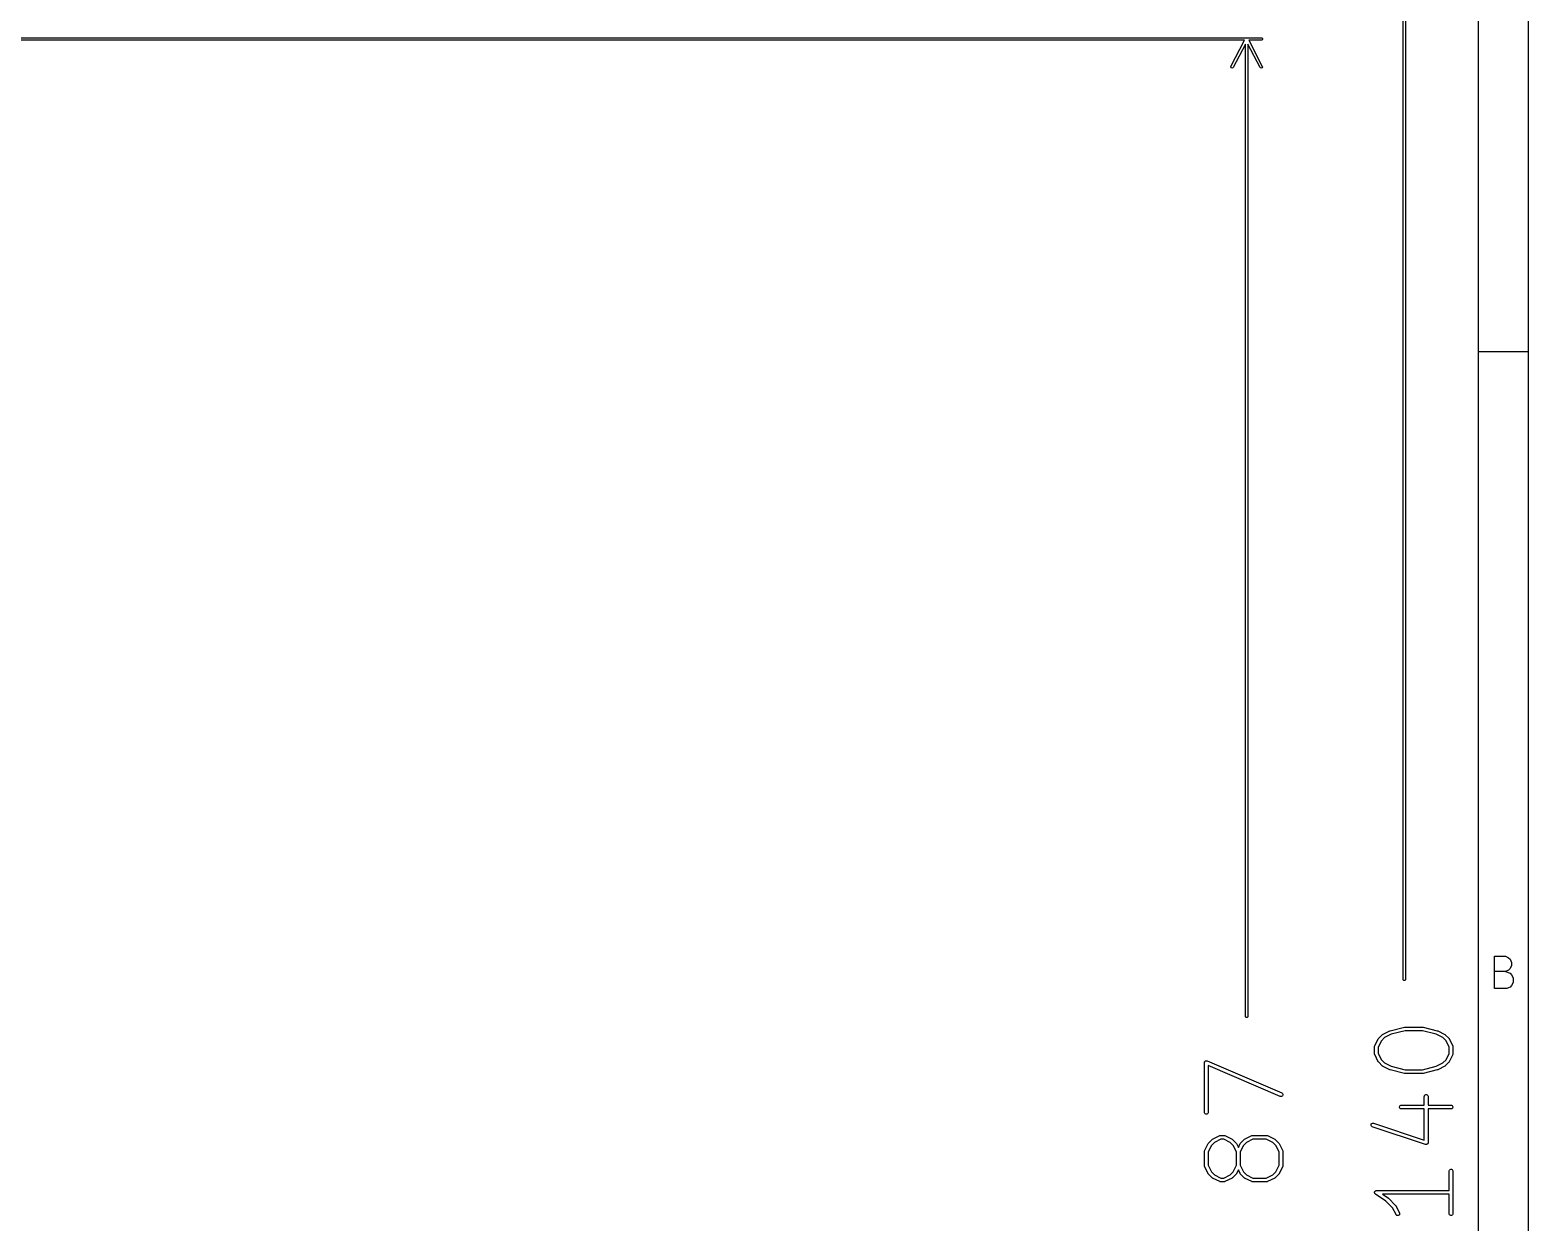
# Model space of a CAD drawing. Header units: inches. Extents: x 0.4 to 11.3, y -7.9 to -0.4.
# Drawn here: x 8.93 to 11.299, y -3.739 to -1.853 of the extents above; entities that cross this region are included whole.
import ezdxf

# ---------------------------------------------------------------- set-up
doc = ezdxf.new("R2010")
doc.units = ezdxf.units.IN
doc.header["$MEASUREMENT"] = 0
doc.layers.add('User.Drawings', color=9, linetype='CONTINUOUS', true_color=0xc2c2c2)

msp = doc.modelspace()

# ---------------------------------------------------------------- linework, layer by layer
at = {"layer": 'BLACK', "linetype": 'CONTINUOUS'}
for p, q in [((11.2993, -0.3937), (11.2993, -7.8743)), ((11.2206, -0.4724), (11.2206, -7.7956)), ((11.2993, -2.3622), (11.2206, -2.3622)), ((11.2465, -3.3698), (11.2465, -3.3186)), ((11.2465, -3.3186), (11.2636, -3.3186)), ((11.2636, -3.3186), (11.2685, -3.3211)), ((11.2685, -3.3211), (11.2709, -3.3235)), ((11.2709, -3.3381), (11.2685, -3.3406)), ((11.2709, -3.3235), (11.2733, -3.3284)), ((11.2733, -3.3333), (11.2709, -3.3381)), ((11.2733, -3.3284), (11.2733, -3.3333)), ((11.2636, -3.343), (11.2465, -3.343)), ((11.2685, -3.3406), (11.2636, -3.343)), ((11.2636, -3.343), (11.2709, -3.3455)), ((11.2709, -3.3455), (11.2733, -3.3479)), ((11.2733, -3.3479), (11.2758, -3.3528)), ((11.2758, -3.3601), (11.2733, -3.365)), ((11.2758, -3.3528), (11.2758, -3.3601)), ((11.266, -3.3698), (11.2465, -3.3698)), ((11.2709, -3.3674), (11.266, -3.3698)), ((11.2733, -3.365), (11.2709, -3.3674))]:
    msp.add_line(p, q, dxfattribs=at)
at = {"layer": 'User.Drawings', "linetype": 'CONTINUOUS'}
for p, q in [((11.1016, -3.3551), (11.1016, -0.8321)), ((11.1056, -0.8321), (11.1056, -3.3551)), ((8.868, -1.8654), (10.8774, -1.8654)), ((10.8511, -1.8693), (8.8685, -1.8693)), ((10.8295, -1.9108), (10.8511, -1.8693)), ((10.8774, -1.8693), (10.8576, -1.8693)), ((10.8576, -1.8693), (10.8791, -1.9108)), ((10.8774, -1.8654), (10.8781, -1.8655)), ((10.8781, -1.8692), (10.8774, -1.8693)), ((10.8781, -1.8655), (10.8792, -1.8666)), ((10.8792, -1.8681), (10.8781, -1.8692)), ((10.8792, -1.8666), (10.8792, -1.8681)), ((10.8523, -1.8754), (10.833, -1.9126)), ((10.8523, -3.4141), (10.8523, -1.8754)), ((10.8757, -1.9126), (10.8563, -1.8754)), ((10.8563, -1.8754), (10.8563, -3.4141)), ((10.8293, -1.9115), (10.8295, -1.9108)), ((10.8297, -1.913), (10.8293, -1.9115)), ((10.831, -1.9137), (10.8297, -1.913)), ((10.8325, -1.9132), (10.831, -1.9137)), ((10.833, -1.9126), (10.8325, -1.9132)), ((10.8761, -1.9132), (10.8757, -1.9126)), ((10.8776, -1.9137), (10.8761, -1.9132)), ((10.8789, -1.913), (10.8776, -1.9137)), ((10.8794, -1.9115), (10.8789, -1.913)), ((10.8791, -1.9108), (10.8794, -1.9115)), ((11.1018, -3.3559), (11.1016, -3.3551)), ((11.1029, -3.3569), (11.1018, -3.3559)), ((11.1044, -3.3569), (11.1029, -3.3569)), ((11.1054, -3.3559), (11.1044, -3.3569)), ((11.1056, -3.3551), (11.1054, -3.3559)), ((10.8525, -3.4148), (10.8523, -3.4141)), ((10.8536, -3.4159), (10.8525, -3.4148)), ((10.8551, -3.4159), (10.8536, -3.4159)), ((10.8561, -3.4148), (10.8551, -3.4159)), ((10.8563, -3.4141), (10.8561, -3.4148)), ((11.0813, -3.4365), (11.1038, -3.4309)), ((11.1038, -3.4309), (11.1039, -3.4308)), ((11.1039, -3.4308), (11.1039, -3.4308)), ((11.1039, -3.4308), (11.1042, -3.4308)), ((11.1042, -3.4308), (11.1044, -3.4308)), ((11.1044, -3.4308), (11.1044, -3.4308)), ((11.1044, -3.4308), (11.1045, -3.4308)), ((11.1045, -3.4308), (11.1326, -3.4308)), ((11.1326, -3.4308), (11.1327, -3.4308)), ((11.1327, -3.4308), (11.1328, -3.4308)), ((11.1328, -3.4308), (11.133, -3.4308)), ((11.133, -3.4308), (11.1332, -3.4308)), ((11.1332, -3.4308), (11.1332, -3.4308)), ((11.1332, -3.4308), (11.1333, -3.4309)), ((11.1333, -3.4309), (11.1558, -3.4365)), ((11.0569, -3.4605), (11.0625, -3.4493)), ((11.0625, -3.4493), (11.0627, -3.449)), ((11.0676, -3.4523), (11.0625, -3.4625)), ((11.0627, -3.449), (11.0628, -3.4489)), ((11.0627, -3.449), (11.0627, -3.449)), ((11.0628, -3.4488), (11.0629, -3.4487)), ((11.0628, -3.4489), (11.0628, -3.4488)), ((11.0629, -3.4487), (11.0631, -3.4485)), ((11.0631, -3.4485), (11.0687, -3.4429)), ((11.0725, -3.4474), (11.0676, -3.4523)), ((11.0687, -3.4429), (11.0689, -3.4427)), ((11.0689, -3.4427), (11.069, -3.4426)), ((11.069, -3.4426), (11.0691, -3.4425)), ((11.069, -3.4426), (11.069, -3.4426)), ((11.0691, -3.4425), (11.0692, -3.4425)), ((11.0692, -3.4425), (11.0694, -3.4423)), ((11.0694, -3.4423), (11.0807, -3.4367)), ((11.083, -3.4421), (11.0725, -3.4474)), ((11.0807, -3.4367), (11.0807, -3.4367)), ((11.0807, -3.4367), (11.0808, -3.4367)), ((11.0808, -3.4367), (11.081, -3.4366)), ((11.081, -3.4366), (11.0812, -3.4365)), ((11.0812, -3.4365), (11.0813, -3.4365)), ((11.0813, -3.4365), (11.0813, -3.4365)), ((11.1049, -3.4367), (11.083, -3.4421)), ((11.1323, -3.4367), (11.1049, -3.4367)), ((11.1541, -3.4421), (11.1323, -3.4367)), ((11.1646, -3.4474), (11.1541, -3.4421)), ((11.1558, -3.4365), (11.1559, -3.4365)), ((11.1559, -3.4365), (11.1559, -3.4365)), ((11.1559, -3.4365), (11.1561, -3.4366)), ((11.1561, -3.4366), (11.1564, -3.4367)), ((11.1564, -3.4367), (11.1564, -3.4367)), ((11.1564, -3.4367), (11.1564, -3.4367)), ((11.1564, -3.4367), (11.1677, -3.4423)), ((11.1696, -3.4523), (11.1646, -3.4474)), ((11.1677, -3.4423), (11.1679, -3.4425)), ((11.1679, -3.4425), (11.168, -3.4425)), ((11.168, -3.4425), (11.1681, -3.4426)), ((11.1681, -3.4426), (11.1682, -3.4426)), ((11.1682, -3.4426), (11.1682, -3.4427)), ((11.1682, -3.4427), (11.1685, -3.4429)), ((11.1685, -3.4429), (11.1741, -3.4485)), ((11.1747, -3.4625), (11.1696, -3.4523)), ((11.1741, -3.4485), (11.1743, -3.4487)), ((11.1743, -3.4487), (11.1743, -3.4488)), ((11.1743, -3.4488), (11.1744, -3.4489)), ((11.1744, -3.4489), (11.1745, -3.449)), ((11.1745, -3.449), (11.1745, -3.449)), ((11.1745, -3.449), (11.1746, -3.4493)), ((11.1746, -3.4493), (11.1803, -3.4605)), ((11.0566, -3.4613), (11.0567, -3.4612)), ((11.0566, -3.4618), (11.0566, -3.4613)), ((11.0566, -3.4731), (11.0566, -3.4618)), ((11.0566, -3.4737), (11.0566, -3.4731)), ((11.0567, -3.4738), (11.0566, -3.4737)), ((11.0567, -3.4611), (11.0569, -3.4605)), ((11.0567, -3.4612), (11.0567, -3.4611)), ((11.0567, -3.4739), (11.0567, -3.4738)), ((11.0569, -3.4744), (11.0567, -3.4739)), ((11.0625, -3.4857), (11.0569, -3.4744)), ((11.0625, -3.4625), (11.0625, -3.4724)), ((11.0625, -3.4724), (11.0676, -3.4826)), ((11.1696, -3.4826), (11.1747, -3.4724)), ((11.1803, -3.4744), (11.1746, -3.4857)), ((11.1747, -3.4724), (11.1747, -3.4625)), ((11.1803, -3.4605), (11.1805, -3.4611)), ((11.1805, -3.4739), (11.1803, -3.4744)), ((11.1805, -3.4611), (11.1805, -3.4612)), ((11.1805, -3.4612), (11.1805, -3.4613)), ((11.1805, -3.4613), (11.1806, -3.4618)), ((11.1806, -3.4731), (11.1805, -3.4737)), ((11.1805, -3.4737), (11.1805, -3.4738)), ((11.1805, -3.4738), (11.1805, -3.4739)), ((11.1806, -3.4618), (11.1806, -3.4731)), ((10.7876, -3.4865), (10.7879, -3.4859)), ((10.7876, -3.4871), (10.7876, -3.4865)), ((10.7876, -3.4865), (10.7876, -3.4865)), ((10.7876, -3.4865), (10.7876, -3.4865)), ((10.7876, -3.5658), (10.7876, -3.4871)), ((10.7879, -3.4859), (10.7881, -3.4854)), ((10.7881, -3.4854), (10.7885, -3.485)), ((10.7881, -3.4854), (10.7881, -3.4854)), ((10.7881, -3.4854), (10.7881, -3.4854)), ((10.7885, -3.485), (10.7889, -3.4846)), ((10.7889, -3.4846), (10.7894, -3.4844)), ((10.7889, -3.4846), (10.7889, -3.4846)), ((10.7889, -3.4846), (10.7889, -3.4846)), ((10.7894, -3.4844), (10.79, -3.4842)), ((10.79, -3.4842), (10.79, -3.4842)), ((10.79, -3.4842), (10.79, -3.4842)), ((10.79, -3.4842), (10.7905, -3.4842)), ((10.7905, -3.4842), (10.7911, -3.4842)), ((10.7911, -3.4842), (10.7911, -3.4842)), ((10.7911, -3.4842), (10.7911, -3.4842)), ((10.7911, -3.4842), (10.7917, -3.4844)), ((10.7917, -3.4844), (10.9098, -3.535)), ((10.9075, -3.5404), (10.7935, -3.4915)), ((10.7935, -3.4915), (10.7935, -3.5658)), ((11.0627, -3.4859), (11.0625, -3.4857)), ((11.0627, -3.486), (11.0627, -3.4859)), ((11.0628, -3.4861), (11.0627, -3.486)), ((11.0628, -3.4862), (11.0628, -3.4861)), ((11.0629, -3.4862), (11.0628, -3.4862)), ((11.0631, -3.4864), (11.0629, -3.4862)), ((11.0687, -3.4921), (11.0631, -3.4864)), ((11.0676, -3.4826), (11.0725, -3.4875)), ((11.0689, -3.4922), (11.0687, -3.4921)), ((11.069, -3.4923), (11.0689, -3.4922)), ((11.069, -3.4924), (11.069, -3.4923)), ((11.0691, -3.4924), (11.069, -3.4924)), ((11.0692, -3.4925), (11.0691, -3.4924)), ((11.0694, -3.4926), (11.0692, -3.4925)), ((11.0807, -3.4982), (11.0694, -3.4926)), ((11.0725, -3.4875), (11.083, -3.4928)), ((11.0807, -3.4983), (11.0807, -3.4982)), ((11.0808, -3.4983), (11.0807, -3.4983)), ((11.081, -3.4984), (11.0808, -3.4983)), ((11.0812, -3.4984), (11.081, -3.4984)), ((11.0813, -3.4984), (11.0812, -3.4984)), ((11.0813, -3.4985), (11.0813, -3.4984)), ((11.1038, -3.5041), (11.0813, -3.4985)), ((11.083, -3.4928), (11.1049, -3.4983)), ((11.1039, -3.5041), (11.1038, -3.5041)), ((11.1042, -3.5041), (11.1039, -3.5041)), ((11.1039, -3.5041), (11.1039, -3.5041)), ((11.1044, -3.5042), (11.1042, -3.5041)), ((11.1045, -3.5042), (11.1044, -3.5042)), ((11.1044, -3.5042), (11.1044, -3.5042)), ((11.1326, -3.5042), (11.1045, -3.5042)), ((11.1049, -3.4983), (11.1323, -3.4983)), ((11.1323, -3.4983), (11.1541, -3.4928)), ((11.1327, -3.5042), (11.1326, -3.5042)), ((11.1328, -3.5042), (11.1327, -3.5042)), ((11.133, -3.5041), (11.1328, -3.5042)), ((11.1332, -3.5041), (11.133, -3.5041)), ((11.1333, -3.5041), (11.1332, -3.5041)), ((11.1332, -3.5041), (11.1332, -3.5041)), ((11.1558, -3.4985), (11.1333, -3.5041)), ((11.1541, -3.4928), (11.1646, -3.4875)), ((11.1559, -3.4984), (11.1558, -3.4985)), ((11.1561, -3.4984), (11.1559, -3.4984)), ((11.1559, -3.4984), (11.1559, -3.4984)), ((11.1564, -3.4983), (11.1561, -3.4984)), ((11.1677, -3.4926), (11.1564, -3.4982)), ((11.1564, -3.4982), (11.1564, -3.4983)), ((11.1564, -3.4983), (11.1564, -3.4983)), ((11.1646, -3.4875), (11.1696, -3.4826)), ((11.1679, -3.4925), (11.1677, -3.4926)), ((11.168, -3.4924), (11.1679, -3.4925)), ((11.1681, -3.4924), (11.168, -3.4924)), ((11.1682, -3.4923), (11.1681, -3.4924)), ((11.1685, -3.4921), (11.1682, -3.4922)), ((11.1682, -3.4922), (11.1682, -3.4923)), ((11.1741, -3.4864), (11.1685, -3.4921)), ((11.1743, -3.4862), (11.1741, -3.4864)), ((11.1744, -3.4861), (11.1743, -3.4862)), ((11.1743, -3.4862), (11.1743, -3.4862)), ((11.1745, -3.486), (11.1744, -3.4861)), ((11.1746, -3.4857), (11.1745, -3.4859)), ((11.1745, -3.4859), (11.1745, -3.486)), ((10.908, -3.5406), (10.9075, -3.5404)), ((10.9092, -3.5406), (10.908, -3.5406)), ((10.9103, -3.5402), (10.9092, -3.5406)), ((10.9098, -3.535), (10.9103, -3.5352)), ((10.9103, -3.5352), (10.9111, -3.5361)), ((10.9111, -3.5394), (10.9103, -3.5402)), ((10.9111, -3.5361), (10.9115, -3.5371)), ((10.9115, -3.5383), (10.9111, -3.5394)), ((10.9115, -3.5371), (10.9115, -3.5383)), ((11.1353, -3.5406), (11.1354, -3.54)), ((11.1353, -3.5545), (11.1353, -3.5406)), ((11.1354, -3.54), (11.1358, -3.5389)), ((11.1358, -3.5389), (11.1366, -3.5381)), ((11.1366, -3.5381), (11.1377, -3.5377)), ((11.1377, -3.5377), (11.1388, -3.5377)), ((11.1388, -3.5377), (11.1399, -3.5381)), ((11.1399, -3.5381), (11.1407, -3.5389)), ((11.1407, -3.5389), (11.1412, -3.54)), ((11.1412, -3.54), (11.1412, -3.5406)), ((11.1412, -3.5406), (11.1412, -3.5545)), ((10.7876, -3.5664), (10.7876, -3.5658)), ((10.7881, -3.5674), (10.7876, -3.5664)), ((10.7889, -3.5683), (10.7881, -3.5674)), ((10.79, -3.5687), (10.7889, -3.5683)), ((10.7911, -3.5687), (10.79, -3.5687)), ((10.7922, -3.5683), (10.7911, -3.5687)), ((10.793, -3.5674), (10.7922, -3.5683)), ((10.7934, -3.5664), (10.793, -3.5674)), ((10.7935, -3.5658), (10.7934, -3.5664)), ((11.096, -3.5569), (11.0964, -3.5558)), ((11.096, -3.558), (11.096, -3.5569)), ((11.0964, -3.5591), (11.096, -3.558)), ((11.0964, -3.5558), (11.0972, -3.555)), ((11.0972, -3.5599), (11.0964, -3.5591)), ((11.0972, -3.555), (11.0983, -3.5546)), ((11.0983, -3.5604), (11.0972, -3.5599)), ((11.0983, -3.5546), (11.0989, -3.5545)), ((11.0989, -3.5604), (11.0983, -3.5604)), ((11.0989, -3.5545), (11.1353, -3.5545)), ((11.1353, -3.5604), (11.0989, -3.5604)), ((11.1353, -3.6096), (11.1353, -3.5604)), ((11.1412, -3.5545), (11.1776, -3.5545)), ((11.1776, -3.5604), (11.1412, -3.5604)), ((11.1412, -3.5604), (11.1412, -3.6137)), ((11.1776, -3.5545), (11.1782, -3.5546)), ((11.1782, -3.5604), (11.1776, -3.5604)), ((11.1782, -3.5546), (11.1793, -3.555)), ((11.1793, -3.5599), (11.1782, -3.5604)), ((11.1793, -3.555), (11.1801, -3.5558)), ((11.1801, -3.5591), (11.1793, -3.5599)), ((11.1801, -3.5558), (11.1805, -3.5569)), ((11.1805, -3.558), (11.1801, -3.5591)), ((11.1805, -3.5569), (11.1805, -3.558)), ((11.051, -3.5852), (11.0513, -3.5841)), ((11.051, -3.5864), (11.051, -3.5852)), ((11.0516, -3.5874), (11.051, -3.5864)), ((11.0513, -3.5841), (11.0521, -3.5833)), ((11.0524, -3.5881), (11.0516, -3.5874)), ((11.0521, -3.5833), (11.0531, -3.5827)), ((11.053, -3.5884), (11.0524, -3.5881)), ((11.1373, -3.6165), (11.053, -3.5884)), ((11.0531, -3.5827), (11.0543, -3.5827)), ((11.0543, -3.5827), (11.0548, -3.5828)), ((11.0548, -3.5828), (11.1353, -3.6096)), ((10.7879, -3.6264), (10.7935, -3.6151)), ((10.7935, -3.6151), (10.7937, -3.6149)), ((10.7986, -3.6182), (10.7935, -3.6284)), ((10.7937, -3.6148), (10.7938, -3.6147)), ((10.7937, -3.6149), (10.7937, -3.6148)), ((10.7938, -3.6147), (10.7938, -3.6146)), ((10.7938, -3.6146), (10.7939, -3.6146)), ((10.7939, -3.6146), (10.7941, -3.6143)), ((10.7941, -3.6143), (10.7997, -3.6087)), ((10.8035, -3.6132), (10.7986, -3.6182)), ((10.7997, -3.6087), (10.7999, -3.6085)), ((10.7999, -3.6085), (10.8, -3.6085)), ((10.8, -3.6085), (10.8001, -3.6084)), ((10.8001, -3.6084), (10.8001, -3.6083)), ((10.8001, -3.6083), (10.8002, -3.6083)), ((10.8002, -3.6083), (10.8005, -3.6082)), ((10.8005, -3.6082), (10.8117, -3.6025)), ((10.8137, -3.6081), (10.8035, -3.6132)), ((10.8117, -3.6025), (10.8122, -3.6023)), ((10.8122, -3.6023), (10.8124, -3.6023)), ((10.8124, -3.6023), (10.8125, -3.6023)), ((10.8125, -3.6023), (10.813, -3.6022)), ((10.813, -3.6022), (10.8187, -3.6022)), ((10.818, -3.6081), (10.8137, -3.6081)), ((10.8282, -3.6132), (10.818, -3.6081)), ((10.8187, -3.6022), (10.8192, -3.6023)), ((10.8192, -3.6023), (10.8193, -3.6023)), ((10.8193, -3.6023), (10.8194, -3.6023)), ((10.8194, -3.6023), (10.82, -3.6025)), ((10.82, -3.6025), (10.8312, -3.6082)), ((10.8331, -3.6182), (10.8282, -3.6132)), ((10.8312, -3.6082), (10.8315, -3.6083)), ((10.8315, -3.6083), (10.8315, -3.6083)), ((10.8315, -3.6083), (10.8316, -3.6084)), ((10.8316, -3.6084), (10.8317, -3.6085)), ((10.8317, -3.6085), (10.8318, -3.6085)), ((10.8318, -3.6085), (10.832, -3.6087)), ((10.832, -3.6087), (10.8376, -3.6143)), ((10.8382, -3.6284), (10.8331, -3.6182)), ((10.8376, -3.6143), (10.8378, -3.6146)), ((10.8378, -3.6146), (10.8379, -3.6146)), ((10.8379, -3.6146), (10.8379, -3.6147)), ((10.8379, -3.6147), (10.838, -3.6148)), ((10.838, -3.6148), (10.838, -3.6149)), ((10.838, -3.6149), (10.8382, -3.6151)), ((10.8382, -3.6151), (10.8412, -3.6211)), ((10.8412, -3.6211), (10.8441, -3.6151)), ((10.8441, -3.6151), (10.8443, -3.6149)), ((10.8492, -3.6182), (10.8441, -3.6284)), ((10.8443, -3.6148), (10.8444, -3.6147)), ((10.8443, -3.6149), (10.8443, -3.6148)), ((10.8444, -3.6147), (10.8444, -3.6146)), ((10.8444, -3.6146), (10.8445, -3.6146)), ((10.8445, -3.6146), (10.8447, -3.6143)), ((10.8447, -3.6143), (10.8503, -3.6087)), ((10.8541, -3.6132), (10.8492, -3.6182)), ((10.8503, -3.6087), (10.8505, -3.6085)), ((10.8505, -3.6085), (10.8506, -3.6085)), ((10.8506, -3.6085), (10.8507, -3.6084)), ((10.8507, -3.6084), (10.8508, -3.6083)), ((10.8508, -3.6083), (10.8511, -3.6082)), ((10.8508, -3.6083), (10.8508, -3.6083)), ((10.8511, -3.6082), (10.8623, -3.6025)), ((10.8643, -3.6081), (10.8541, -3.6132)), ((10.8623, -3.6025), (10.8629, -3.6023)), ((10.8629, -3.6023), (10.863, -3.6023)), ((10.863, -3.6023), (10.8631, -3.6023)), ((10.8631, -3.6023), (10.8636, -3.6022)), ((10.8636, -3.6022), (10.8861, -3.6022)), ((10.8854, -3.6081), (10.8643, -3.6081)), ((10.8956, -3.6132), (10.8854, -3.6081)), ((10.8861, -3.6022), (10.8867, -3.6023)), ((10.8867, -3.6023), (10.8868, -3.6023)), ((10.8868, -3.6023), (10.8869, -3.6023)), ((10.8869, -3.6023), (10.8875, -3.6025)), ((10.8875, -3.6025), (10.8987, -3.6082)), ((10.9006, -3.6182), (10.8956, -3.6132)), ((10.8987, -3.6082), (10.899, -3.6083)), ((10.899, -3.6083), (10.899, -3.6083)), ((10.899, -3.6083), (10.8991, -3.6084)), ((10.8991, -3.6084), (10.8992, -3.6085)), ((10.8992, -3.6085), (10.8993, -3.6085)), ((10.8993, -3.6085), (10.8995, -3.6087)), ((10.8995, -3.6087), (10.9051, -3.6143)), ((10.9057, -3.6284), (10.9006, -3.6182)), ((10.9051, -3.6143), (10.9053, -3.6146)), ((10.9053, -3.6146), (10.9054, -3.6146)), ((10.9054, -3.6146), (10.9054, -3.6147)), ((10.9054, -3.6147), (10.9055, -3.6148)), ((10.9055, -3.6148), (10.9055, -3.6149)), ((10.9055, -3.6149), (10.9057, -3.6151)), ((10.9057, -3.6151), (10.9113, -3.6264)), ((11.1376, -3.6166), (11.1373, -3.6165)), ((11.1377, -3.6166), (11.1376, -3.6166)), ((11.1379, -3.6166), (11.1377, -3.6166)), ((11.1377, -3.6166), (11.1377, -3.6166)), ((11.1384, -3.6166), (11.1379, -3.6166)), ((11.1388, -3.6166), (11.1384, -3.6166)), ((11.1389, -3.6166), (11.1388, -3.6166)), ((11.139, -3.6166), (11.1389, -3.6166)), ((11.1395, -3.6163), (11.139, -3.6166)), ((11.1399, -3.6162), (11.1395, -3.6163)), ((11.14, -3.6161), (11.1399, -3.6162)), ((11.1401, -3.616), (11.14, -3.6161)), ((11.1404, -3.6157), (11.1401, -3.616)), ((11.1407, -3.6153), (11.1404, -3.6157)), ((11.1408, -3.6152), (11.1407, -3.6153)), ((11.141, -3.6147), (11.1408, -3.6152)), ((11.1408, -3.6152), (11.1408, -3.6152)), ((11.1412, -3.6143), (11.141, -3.6147)), ((11.1412, -3.6137), (11.1412, -3.614)), ((11.1412, -3.614), (11.1412, -3.6141)), ((11.1412, -3.6141), (11.1412, -3.6141)), ((11.1412, -3.6141), (11.1412, -3.6143)), ((10.7876, -3.6271), (10.7877, -3.627)), ((10.7876, -3.6277), (10.7876, -3.6271)), ((10.7876, -3.6502), (10.7876, -3.6277)), ((10.7877, -3.6269), (10.7879, -3.6264)), ((10.7877, -3.627), (10.7877, -3.6269)), ((10.7935, -3.6284), (10.7935, -3.6495)), ((10.8382, -3.6495), (10.8382, -3.6284)), ((10.8441, -3.6284), (10.8441, -3.6495)), ((10.9057, -3.6495), (10.9057, -3.6284)), ((10.9113, -3.6264), (10.9115, -3.6269)), ((10.9115, -3.6269), (10.9115, -3.627)), ((10.9115, -3.627), (10.9115, -3.6271)), ((10.9115, -3.6271), (10.9116, -3.6277)), ((10.9116, -3.6277), (10.9116, -3.6502)), ((10.7876, -3.6507), (10.7876, -3.6502)), ((10.7877, -3.6508), (10.7876, -3.6507)), ((10.7877, -3.6509), (10.7877, -3.6508)), ((10.7879, -3.6515), (10.7877, -3.6509)), ((10.7935, -3.6627), (10.7879, -3.6515)), ((10.7935, -3.6495), (10.7986, -3.6597)), ((10.7937, -3.663), (10.7935, -3.6627)), ((10.7937, -3.6631), (10.7937, -3.663)), ((10.7938, -3.6631), (10.7937, -3.6631)), ((10.7938, -3.6632), (10.7938, -3.6631)), ((10.7939, -3.6633), (10.7938, -3.6632)), ((10.7941, -3.6635), (10.7939, -3.6633)), ((10.7997, -3.6691), (10.7941, -3.6635)), ((10.7986, -3.6597), (10.8035, -3.6646)), ((10.7999, -3.6693), (10.7997, -3.6691)), ((10.8, -3.6694), (10.7999, -3.6693)), ((10.8001, -3.6694), (10.8, -3.6694)), ((10.8001, -3.6695), (10.8001, -3.6694)), ((10.8002, -3.6695), (10.8001, -3.6695)), ((10.8005, -3.6697), (10.8002, -3.6695)), ((10.8117, -3.6753), (10.8005, -3.6697)), ((10.8035, -3.6646), (10.8137, -3.6697)), ((10.8137, -3.6697), (10.818, -3.6697)), ((10.818, -3.6697), (10.8282, -3.6646)), ((10.8312, -3.6697), (10.82, -3.6753)), ((10.8282, -3.6646), (10.8331, -3.6597)), ((10.8315, -3.6695), (10.8312, -3.6697)), ((10.8316, -3.6694), (10.8315, -3.6695)), ((10.8315, -3.6695), (10.8315, -3.6695)), ((10.8317, -3.6694), (10.8316, -3.6694)), ((10.8318, -3.6693), (10.8317, -3.6694)), ((10.832, -3.6691), (10.8318, -3.6693)), ((10.8376, -3.6635), (10.832, -3.6691)), ((10.8331, -3.6597), (10.8382, -3.6495)), ((10.8378, -3.6633), (10.8376, -3.6635)), ((10.8379, -3.6632), (10.8378, -3.6633)), ((10.838, -3.6631), (10.8379, -3.6631)), ((10.8379, -3.6631), (10.8379, -3.6632)), ((10.8382, -3.6627), (10.838, -3.663)), ((10.838, -3.663), (10.838, -3.6631)), ((10.8412, -3.6568), (10.8382, -3.6627)), ((10.8441, -3.6627), (10.8412, -3.6568)), ((10.8441, -3.6495), (10.8492, -3.6597)), ((10.8443, -3.663), (10.8441, -3.6627)), ((10.8443, -3.6631), (10.8443, -3.663)), ((10.8444, -3.6631), (10.8443, -3.6631)), ((10.8444, -3.6632), (10.8444, -3.6631)), ((10.8445, -3.6633), (10.8444, -3.6632)), ((10.8447, -3.6635), (10.8445, -3.6633)), ((10.8503, -3.6691), (10.8447, -3.6635)), ((10.8492, -3.6597), (10.8541, -3.6646)), ((10.8505, -3.6693), (10.8503, -3.6691)), ((10.8506, -3.6694), (10.8505, -3.6693)), ((10.8507, -3.6694), (10.8506, -3.6694)), ((10.8508, -3.6695), (10.8507, -3.6694)), ((10.8511, -3.6697), (10.8508, -3.6695)), ((10.8508, -3.6695), (10.8508, -3.6695)), ((10.8623, -3.6753), (10.8511, -3.6697)), ((10.8541, -3.6646), (10.8643, -3.6697)), ((10.8643, -3.6697), (10.8854, -3.6697)), ((10.8854, -3.6697), (10.8956, -3.6646)), ((10.8987, -3.6697), (10.8875, -3.6753)), ((10.8956, -3.6646), (10.9006, -3.6597)), ((10.899, -3.6695), (10.8987, -3.6697)), ((10.8991, -3.6694), (10.899, -3.6695)), ((10.899, -3.6695), (10.899, -3.6695)), ((10.8992, -3.6694), (10.8991, -3.6694)), ((10.8993, -3.6693), (10.8992, -3.6694)), ((10.8995, -3.6691), (10.8993, -3.6693)), ((10.9051, -3.6635), (10.8995, -3.6691)), ((10.9006, -3.6597), (10.9057, -3.6495)), ((10.9053, -3.6633), (10.9051, -3.6635)), ((10.9054, -3.6632), (10.9053, -3.6633)), ((10.9055, -3.6631), (10.9054, -3.6631)), ((10.9054, -3.6631), (10.9054, -3.6632)), ((10.9057, -3.6627), (10.9055, -3.663)), ((10.9055, -3.663), (10.9055, -3.6631)), ((10.9113, -3.6515), (10.9057, -3.6627)), ((10.9115, -3.6509), (10.9113, -3.6515)), ((10.9116, -3.6502), (10.9115, -3.6507)), ((10.9115, -3.6507), (10.9115, -3.6508)), ((10.9115, -3.6508), (10.9115, -3.6509)), ((11.1747, -3.6581), (11.1752, -3.6571)), ((11.1747, -3.6587), (11.1747, -3.6581)), ((11.1747, -3.6895), (11.1747, -3.6587)), ((11.1752, -3.6571), (11.176, -3.6562)), ((11.176, -3.6562), (11.177, -3.6558)), ((11.177, -3.6558), (11.1782, -3.6558)), ((11.1782, -3.6558), (11.1793, -3.6562)), ((11.1793, -3.6562), (11.1801, -3.6571)), ((11.1801, -3.6571), (11.1805, -3.6581)), ((11.1805, -3.6581), (11.1806, -3.6587)), ((11.1806, -3.6587), (11.1806, -3.7262)), ((10.8122, -3.6755), (10.8117, -3.6753)), ((10.8124, -3.6755), (10.8122, -3.6755)), ((10.8125, -3.6756), (10.8124, -3.6755)), ((10.813, -3.6756), (10.8125, -3.6756)), ((10.8187, -3.6756), (10.813, -3.6756)), ((10.8192, -3.6756), (10.8187, -3.6756)), ((10.8193, -3.6755), (10.8192, -3.6756)), ((10.8194, -3.6755), (10.8193, -3.6755)), ((10.82, -3.6753), (10.8194, -3.6755)), ((10.8629, -3.6755), (10.8623, -3.6753)), ((10.863, -3.6755), (10.8629, -3.6755)), ((10.8631, -3.6756), (10.863, -3.6755)), ((10.8636, -3.6756), (10.8631, -3.6756)), ((10.8861, -3.6756), (10.8636, -3.6756)), ((10.8867, -3.6756), (10.8861, -3.6756)), ((10.8868, -3.6755), (10.8867, -3.6756)), ((10.8869, -3.6755), (10.8868, -3.6755)), ((10.8875, -3.6753), (10.8869, -3.6755)), ((11.0566, -3.6919), (11.0567, -3.6916)), ((11.0566, -3.6922), (11.0566, -3.6919)), ((11.0566, -3.6924), (11.0566, -3.6922)), ((11.0566, -3.6927), (11.0566, -3.6924)), ((11.0566, -3.693), (11.0566, -3.6927)), ((11.0567, -3.6933), (11.0566, -3.693)), ((11.0567, -3.6916), (11.0568, -3.6913)), ((11.0568, -3.6936), (11.0567, -3.6933)), ((11.0568, -3.6913), (11.0569, -3.6911)), ((11.0569, -3.6938), (11.0568, -3.6936)), ((11.0569, -3.6911), (11.0571, -3.6908)), ((11.0571, -3.6941), (11.0569, -3.6938)), ((11.0571, -3.6908), (11.0573, -3.6906)), ((11.0573, -3.6943), (11.0571, -3.6941)), ((11.0573, -3.6906), (11.0574, -3.6904)), ((11.0574, -3.6945), (11.0573, -3.6943)), ((11.0574, -3.6904), (11.0577, -3.6902)), ((11.0579, -3.6949), (11.0574, -3.6945)), ((11.0577, -3.6902), (11.0579, -3.69)), ((11.0579, -3.69), (11.0581, -3.6899)), ((11.0745, -3.706), (11.0579, -3.6949)), ((11.0579, -3.6949), (11.0579, -3.6949)), ((11.0579, -3.6949), (11.0579, -3.6949)), ((11.0579, -3.6949), (11.0579, -3.6949)), ((11.0581, -3.6899), (11.0584, -3.6897)), ((11.0584, -3.6897), (11.0587, -3.6897)), ((11.0587, -3.6897), (11.0589, -3.6895)), ((11.0589, -3.6895), (11.0595, -3.6895)), ((11.0595, -3.6895), (11.0595, -3.6895)), ((11.0595, -3.6895), (11.0595, -3.6895)), ((11.0595, -3.6895), (11.0595, -3.6895)), ((11.0595, -3.6895), (11.1747, -3.6895)), ((11.1747, -3.6954), (11.0693, -3.6954)), ((11.0693, -3.6954), (11.078, -3.7012)), ((11.1747, -3.7262), (11.1747, -3.6954)), ((11.0852, -3.7167), (11.0745, -3.706)), ((11.078, -3.7012), (11.078, -3.7012)), ((11.078, -3.7012), (11.078, -3.7012)), ((11.078, -3.7012), (11.0782, -3.7014)), ((11.0782, -3.7014), (11.0785, -3.7016)), ((11.0785, -3.7016), (11.0785, -3.7016)), ((11.0785, -3.7016), (11.0785, -3.7016)), ((11.0785, -3.7016), (11.0897, -3.7129)), ((11.0906, -3.7275), (11.0852, -3.7167)), ((11.0897, -3.7129), (11.0899, -3.7131)), ((11.0899, -3.7131), (11.09, -3.7131)), ((11.09, -3.7131), (11.09, -3.7132)), ((11.09, -3.7132), (11.0901, -3.7133)), ((11.0901, -3.7133), (11.0901, -3.7134)), ((11.0901, -3.7134), (11.0903, -3.7136)), ((11.0903, -3.7136), (11.0959, -3.7249)), ((11.0909, -3.728), (11.0906, -3.7275)), ((11.0918, -3.7288), (11.0909, -3.728)), ((11.0929, -3.7291), (11.0918, -3.7288)), ((11.094, -3.729), (11.0929, -3.7291)), ((11.0951, -3.7285), (11.094, -3.729)), ((11.0958, -3.7277), (11.0951, -3.7285)), ((11.0962, -3.7266), (11.0958, -3.7277)), ((11.0959, -3.7249), (11.0961, -3.7254)), ((11.0961, -3.7254), (11.0962, -3.7266)), ((11.1747, -3.7268), (11.1747, -3.7262)), ((11.1752, -3.7278), (11.1747, -3.7268)), ((11.176, -3.7286), (11.1752, -3.7278)), ((11.177, -3.7291), (11.176, -3.7286)), ((11.1782, -3.7291), (11.177, -3.7291)), ((11.1793, -3.7286), (11.1782, -3.7291)), ((11.1801, -3.7278), (11.1793, -3.7286)), ((11.1805, -3.7268), (11.1801, -3.7278)), ((11.1806, -3.7262), (11.1805, -3.7268))]:
    msp.add_line(p, q, dxfattribs=at)

doc.saveas('drawing.dxf')
